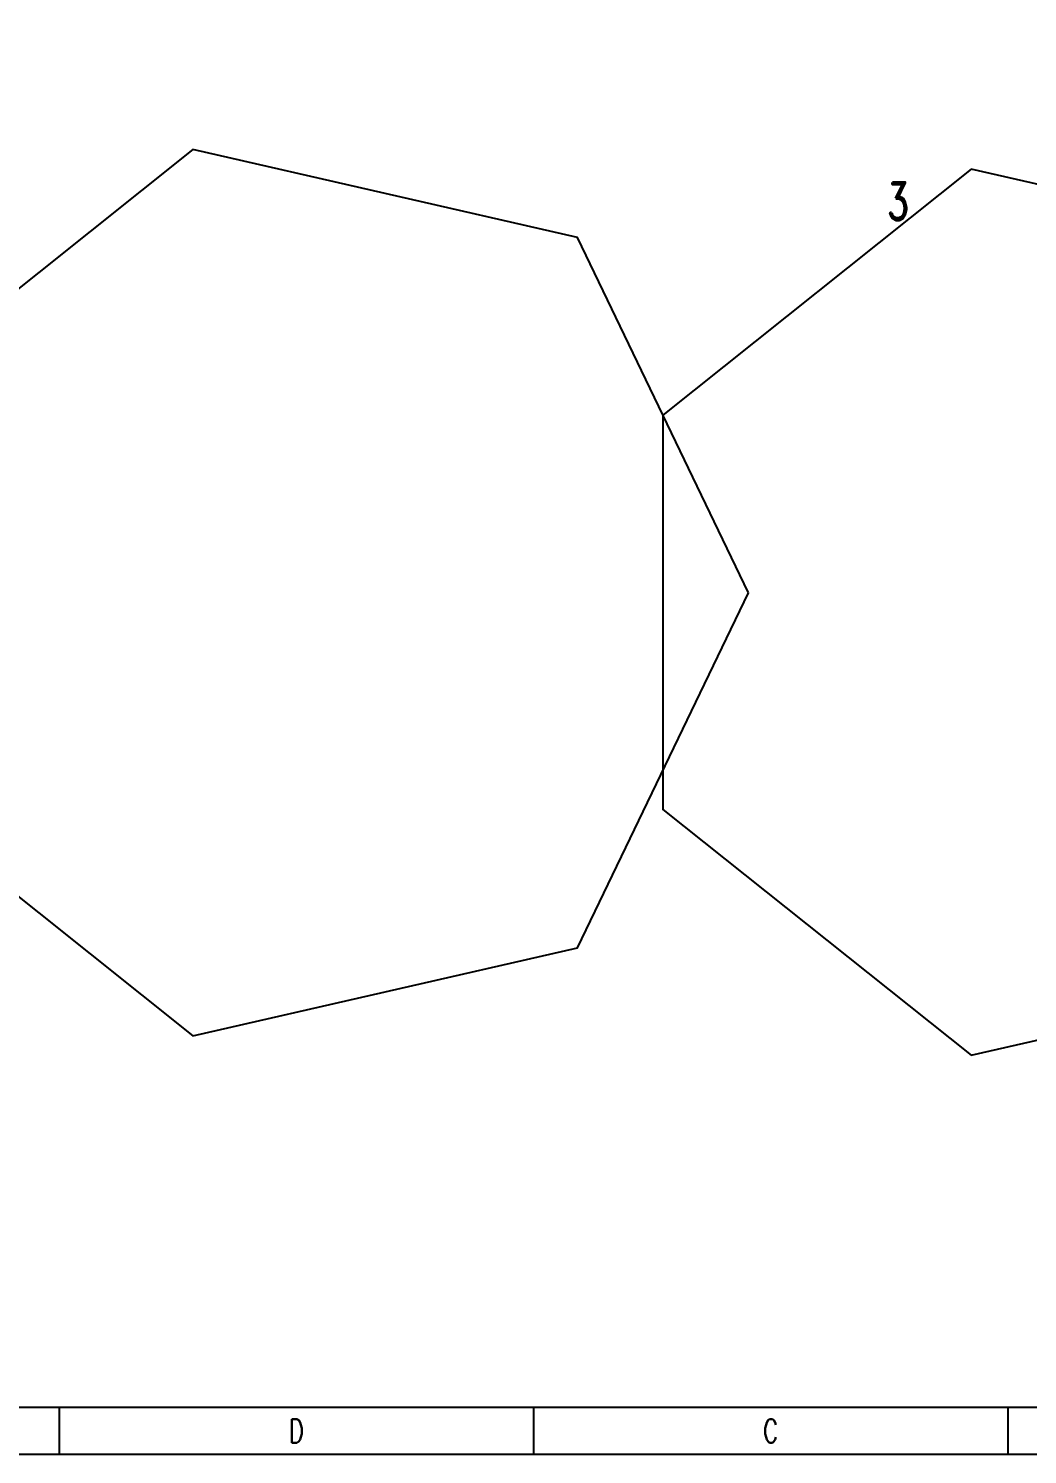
# Model space of a CAD drawing. Extents: x 127618 to 323108, y -93617 to -63917.
# Drawn here: x 174033 to 184645, y -93617 to -78470 of the extents above; entities that cross this region are included whole.
import ezdxf
from ezdxf.enums import TextEntityAlignment as Align

# ---------------------------------------------------------------- set-up
doc = ezdxf.new("R2010")
doc.units = 0
doc.layers.get('0').update_dxf_attribs({"linetype": 'CONTINUOUS'})
doc.layers.add('DIM', color=3, linetype='CONTINUOUS')
doc.layers.add('河北布置专业D2条件20221124', color=4, linetype='CONTINUOUS')
doc.styles.add('HZ', font='TXT.shx', dxfattribs={"width": 0.7, "bigfont": 'hz.shx'})
doc.styles.add('RO', font='romand.shx', dxfattribs={"width": 0.8, "bigfont": 'ochinese.shx'})

# ---------------------------------------------------------------- blocks, each defined once
blk = doc.blocks.new('tk')
at = {"color": 4}
for p, q in [((719081, -99199), (678781, -99199)), ((698931, -99199), (698931, -99699)), ((703968, -99199), (703968, -99699)), ((709006, -99199), (709006, -99699)), ((709006, -99199), (709006, -99699)), ((719581, -99699), (677531, -99699))]:
    blk.add_line(p, q, dxfattribs=at)
at = {"color": 4, "style": 'HZ', "width": 0.7}
for s, p in [('D', (701450, -99574)), ('C', (706487, -99574))]:
    blk.add_text(s, height=250, dxfattribs=at).set_placement(p, align=Align.CENTER)

msp = doc.modelspace()

# ---------------------------------------------------------------- linework, layer by layer
for points in [[(152959.9, -63916.5), (195009.9, -63916.5), (195009.9, -93616.5), (152959.9, -93616.5)], [(181680.9, -84462.2), (179863.4, -80688), (175779.4, -79755.9), (172504.3, -82367.7), (172504.3, -86556.7), (175779.4, -89168.5), (179863.4, -88236.3)], [(189948.7, -84669.6), (188131.2, -80895.4), (184047.2, -79963.3), (180772.1, -82575.1), (180772.1, -86764.1), (184047.2, -89375.9), (188131.2, -88443.7)]]:
    msp.add_lwpolyline(points, close=True)

# ---------------------------------------------------------------- block references
at = {"layer": 'DIM'}
msp.add_blockref('tk', (-524571, 6082.1), dxfattribs=at)

# ---------------------------------------------------------------- texts
at = {"layer": '河北布置专业D2条件20221124', "color": 6, "linetype": 'ByBlock', "ltscale": 0.5, "style": 'RO', "width": 0.7}
msp.add_text('3', height=400, dxfattribs=at).set_placement((183151.3, -80504.2))

doc.saveas('drawing.dxf')
